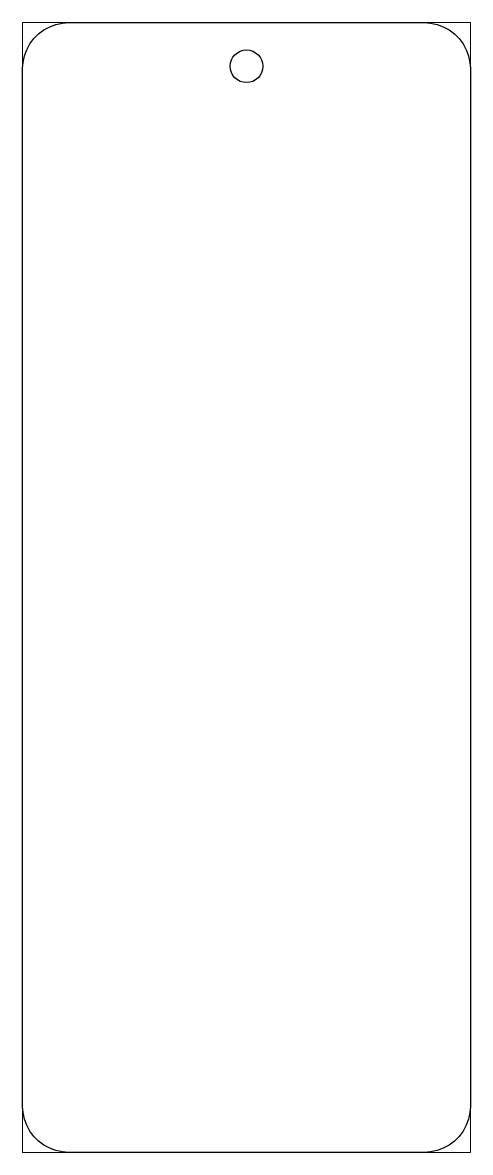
# Paper-space layout 'Layout1' of a CAD drawing. Header units: millimetres. Extents: x 90 to 167, y 0 to 195.
# The model-space entities are those that its viewports show. They can reach past a viewport. Long polylines and large blocks are cut down to what shows.
import ezdxf

# ---------------------------------------------------------------- set-up
doc = ezdxf.new("R2010")
doc.units = ezdxf.units.MM
doc.header["$LTSCALE"] = 10
doc.layers.add('BOLTS', color=6, linetype='Continuous')
doc.layers.add('MEMBERS', color=5, linetype='Continuous')

msp = doc.modelspace()

# ---------------------------------------------------------------- linework, layer by layer
at = {"layer": 'BOLTS', "color": 2, "linetype": 'Continuous'}
msp.add_circle((164, 382), 12, dxfattribs=at)
at = {"layer": 'MEMBERS', "color": 3, "linetype": 'Continuous'}
for p, q in [((8.28, 402.29), (11.71, 405.72)), ((11.71, 405.72), (15.6, 408.63)), ((15.6, 408.63), (19.86, 410.96)), ((19.86, 410.96), (24.41, 412.66)), ((24.41, 412.66), (29.16, 413.69)), ((29.16, 413.69), (33.5, 414)), ((33.5, 414), (294.5, 414)), ((294.5, 414), (298.84, 413.69)), ((298.84, 413.69), (303.59, 412.66)), ((303.59, 412.66), (308.14, 410.96)), ((308.14, 410.96), (312.4, 408.63)), ((312.4, 408.63), (316.29, 405.72)), ((316.29, 405.72), (319.72, 402.29)), ((3.04, 394.14), (5.37, 398.4)), ((5.37, 398.4), (8.28, 402.29)), ((319.72, 402.29), (322.63, 398.4)), ((322.63, 398.4), (324.96, 394.14)), ((0.31, 384.84), (1.34, 389.59)), ((1.34, 389.59), (3.04, 394.14)), ((324.96, 394.14), (326.66, 389.59)), ((326.66, 389.59), (327.69, 384.84)), ((0, 380.5), (0.31, 384.84)), ((327.69, 384.84), (328, 380.5)), ((0, -380.5), (0, 380.5)), ((328, 380.5), (328, -380.5)), ((0.31, -384.84), (0, -380.5)), ((328, -380.5), (327.69, -384.84)), ((1.34, -389.59), (0.31, -384.84)), ((327.69, -384.84), (326.66, -389.59)), ((3.04, -394.14), (1.34, -389.59)), ((5.37, -398.4), (3.04, -394.14)), ((324.96, -394.14), (322.63, -398.4)), ((326.66, -389.59), (324.96, -394.14)), ((8.28, -402.29), (5.37, -398.4)), ((11.71, -405.72), (8.28, -402.29)), ((319.72, -402.29), (316.29, -405.72)), ((322.63, -398.4), (319.72, -402.29)), ((15.6, -408.63), (11.71, -405.72)), ((19.86, -410.96), (15.6, -408.63)), ((24.41, -412.66), (19.86, -410.96)), ((29.16, -413.69), (24.41, -412.66)), ((33.5, -414), (29.16, -413.69)), ((294.5, -414), (33.5, -414)), ((298.84, -413.69), (294.5, -414)), ((303.59, -412.66), (298.84, -413.69)), ((308.14, -410.96), (303.59, -412.66)), ((312.4, -408.63), (308.14, -410.96)), ((316.29, -405.72), (312.4, -408.63))]:
    msp.add_line(p, q, dxfattribs=at)

psp = doc.layouts.get("Layout1")

# ---------------------------------------------------------------- viewports
at = {"layer": '0'}
psp.add_viewport(center=(128.5, 97.5), size=(77.25, 195), view_center_point=(164, 0), view_height=828, dxfattribs=at)

doc.saveas('drawing.dxf')
